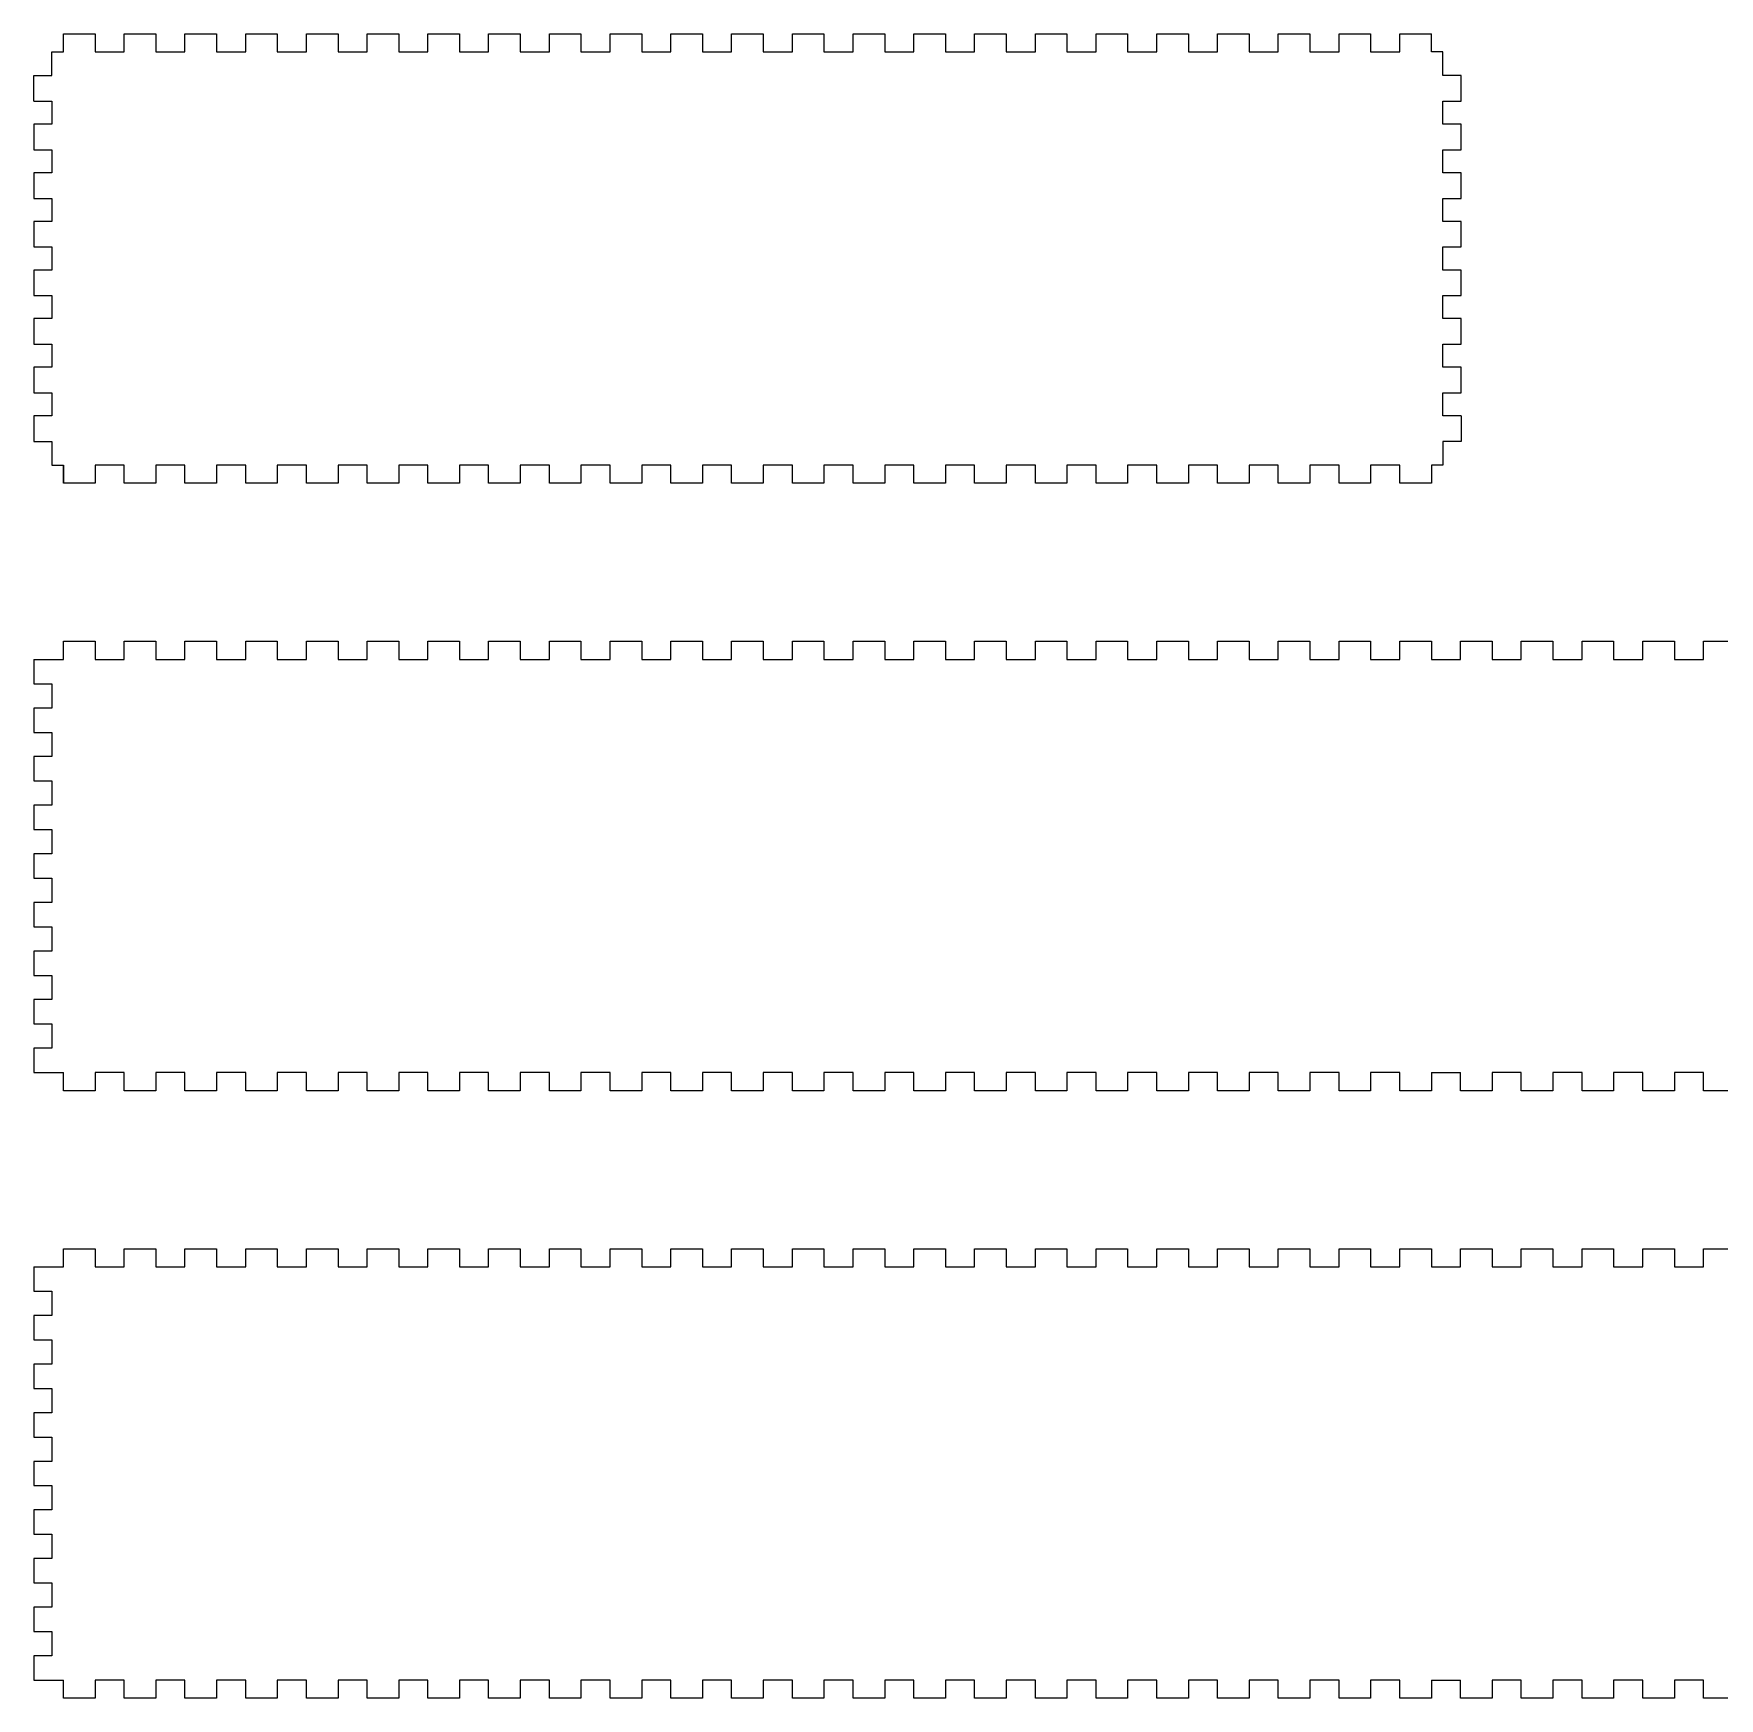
# Model space of a CAD drawing. Header units: millimetres. Extents: x 0 to 555, y 0 to 274.
# Drawn here: x 0 to 277.5, y 0 to 274 of the extents above; entities that cross this region are included whole.
import ezdxf

# ---------------------------------------------------------------- set-up
doc = ezdxf.new("R2010")
doc.units = ezdxf.units.MM
doc.layers.get('0').update_dxf_attribs({"linetype": 'CONTINUOUS', "lineweight": 0})

msp = doc.modelspace()

# ---------------------------------------------------------------- linework, layer by layer
for p, q in [((4.9, 271), (4.9, 274)), ((4.9, 274), (10.1, 274)), ((4.9, 271), (4.9, 274)), ((10.1, 274), (10.1, 271)), ((14.9, 271), (14.9, 274)), ((14.9, 274), (20.1, 274)), ((20.1, 274), (20.1, 271)), ((24.9, 271), (24.9, 274)), ((24.9, 274), (30.1, 274)), ((30.1, 274), (30.1, 271)), ((34.9, 271), (34.9, 274)), ((34.9, 274), (40.1, 274)), ((40.1, 274), (40.1, 271)), ((44.9, 271), (44.9, 274)), ((44.9, 274), (50.1, 274)), ((50.1, 274), (50.1, 271)), ((54.9, 271), (54.9, 274)), ((54.9, 274), (60.1, 274)), ((60.1, 274), (60.1, 271)), ((64.9, 271), (64.9, 274)), ((64.9, 274), (70.1, 274)), ((70.1, 274), (70.1, 271)), ((74.9, 271), (74.9, 274)), ((74.9, 274), (80.1, 274)), ((80.1, 274), (80.1, 271)), ((84.9, 271), (84.9, 274)), ((84.9, 274), (90.1, 274)), ((90.1, 274), (90.1, 271)), ((94.9, 271), (94.9, 274)), ((94.9, 274), (100.1, 274)), ((100.1, 274), (100.1, 271)), ((104.9, 271), (104.9, 274)), ((104.9, 274), (110.1, 274)), ((110.1, 274), (110.1, 271)), ((114.9, 271), (114.9, 274)), ((114.9, 274), (120.1, 274)), ((120.1, 274), (120.1, 271)), ((124.9, 271), (124.9, 274)), ((124.9, 274), (130.1, 274)), ((130.1, 274), (130.1, 271)), ((134.9, 271), (134.9, 274)), ((134.9, 274), (140.1, 274)), ((140.1, 274), (140.1, 271)), ((144.9, 271), (144.9, 274)), ((144.9, 274), (150.1, 274)), ((150.1, 274), (150.1, 271)), ((154.9, 271), (154.9, 274)), ((154.9, 274), (160.1, 274)), ((160.1, 274), (160.1, 271)), ((164.9, 271), (164.9, 274)), ((164.9, 274), (170.1, 274)), ((170.1, 274), (170.1, 271)), ((174.9, 271), (174.9, 274)), ((174.9, 274), (180.1, 274)), ((180.1, 274), (180.1, 271)), ((184.9, 271), (184.9, 274)), ((184.9, 274), (190.1, 274)), ((190.1, 274), (190.1, 271)), ((194.9, 271), (194.9, 274)), ((194.9, 274), (200.1, 274)), ((200.1, 274), (200.1, 271)), ((204.9, 271), (204.9, 274)), ((204.9, 274), (210.1, 274)), ((210.1, 274), (210.1, 271)), ((214.9, 271), (214.9, 274)), ((214.9, 274), (220.1, 274)), ((220.1, 274), (220.1, 271)), ((224.9, 271), (224.9, 274)), ((224.9, 274), (230.1, 274)), ((230.1, 271), (230.1, 274)), ((3, 267.1), (3, 271)), ((3, 271), (4.9, 271)), ((10.1, 271), (14.9, 271)), ((20.1, 271), (24.9, 271)), ((30.1, 271), (34.9, 271)), ((40.1, 271), (44.9, 271)), ((50.1, 271), (54.9, 271)), ((60.1, 271), (64.9, 271)), ((70.1, 271), (74.9, 271)), ((80.1, 271), (84.9, 271)), ((90.1, 271), (94.9, 271)), ((100.1, 271), (104.9, 271)), ((110.1, 271), (114.9, 271)), ((120.1, 271), (124.9, 271)), ((130.1, 271), (134.9, 271)), ((140.1, 271), (144.9, 271)), ((150.1, 271), (154.9, 271)), ((160.1, 271), (164.9, 271)), ((170.1, 271), (174.9, 271)), ((180.1, 271), (184.9, 271)), ((190.1, 271), (194.9, 271)), ((200.1, 271), (204.9, 271)), ((210.1, 271), (214.9, 271)), ((220.1, 271), (224.9, 271)), ((232, 271), (230.1, 271)), ((232, 267.1), (232, 271)), ((0, 262.9), (0, 267.1)), ((0, 267.1), (3, 267.1)), ((235, 267.1), (232, 267.1)), ((235, 262.9), (235, 267.1)), ((0, 262.9), (3, 262.9)), ((3, 262.9), (3, 259.1)), ((232, 259.1), (232, 262.9)), ((232, 262.9), (235, 262.9)), ((3, 259.1), (0, 259.1)), ((0, 259.1), (0, 254.9)), ((235, 259.1), (232, 259.1)), ((235, 254.9), (235, 259.1)), ((0, 254.9), (3, 254.9)), ((3, 254.9), (3, 251.1)), ((232, 251.1), (232, 254.9)), ((232, 254.9), (235, 254.9)), ((3, 251.1), (0, 251.1)), ((0, 251.1), (0, 246.9)), ((235, 251.1), (232, 251.1)), ((235, 246.9), (235, 251.1)), ((0, 246.9), (3, 246.9)), ((3, 246.9), (3, 243.1)), ((232, 243.1), (232, 246.9)), ((232, 246.9), (235, 246.9)), ((3, 243.1), (0, 243.1)), ((0, 243.1), (0, 238.9)), ((235, 243.1), (232, 243.1)), ((235, 238.9), (235, 243.1)), ((0, 238.9), (3, 238.9)), ((3, 238.9), (3, 235.1)), ((232, 235.1), (232, 238.9)), ((232, 238.9), (235, 238.9)), ((3, 235.1), (0, 235.1)), ((0, 235.1), (0, 230.9)), ((235, 235.1), (232, 235.1)), ((235, 230.9), (235, 235.1)), ((0, 230.9), (3, 230.9)), ((3, 230.9), (3, 227.1)), ((232, 227.1), (232, 230.9)), ((232, 230.9), (235, 230.9)), ((3, 227.1), (0, 227.1)), ((0, 227.1), (0, 222.9)), ((235, 227.1), (232, 227.1)), ((235, 222.9), (235, 227.1)), ((0, 222.9), (3, 222.9)), ((3, 222.9), (3, 219.1)), ((232, 219.1), (232, 222.9)), ((232, 222.9), (235, 222.9)), ((3, 219.1), (0, 219.1)), ((0, 219.1), (0, 214.9)), ((235, 219.1), (232, 219.1)), ((235, 214.9), (235, 219.1)), ((0, 214.9), (3, 214.9)), ((3, 214.9), (3, 211.1)), ((232, 211.1), (232, 214.9)), ((232, 214.9), (235, 214.9)), ((3, 211.1), (0, 211.1)), ((0, 211.1), (0, 206.9)), ((235, 211.1), (232, 211.1)), ((235, 211.1), (235, 206.9)), ((0, 206.9), (3, 206.9)), ((3, 206.9), (3, 203)), ((235, 206.9), (232, 206.9)), ((232, 206.9), (232, 203)), ((3, 203), (4.9, 203)), ((4.9, 200), (4.9, 203)), ((4.9, 203), (4.9, 200)), ((14.9, 203), (10.1, 203)), ((10.1, 203), (10.1, 200)), ((14.9, 200), (14.9, 203)), ((24.9, 203), (20.1, 203)), ((20.1, 203), (20.1, 200)), ((24.9, 200), (24.9, 203)), ((34.9, 203), (30.1, 203)), ((30.1, 203), (30.1, 200)), ((34.9, 200), (34.9, 203)), ((44.9, 203), (40.1, 203)), ((40.1, 203), (40.1, 200)), ((44.9, 200), (44.9, 203)), ((54.9, 203), (50.1, 203)), ((50.1, 203), (50.1, 200)), ((54.9, 200), (54.9, 203)), ((64.9, 203), (60.1, 203)), ((60.1, 203), (60.1, 200)), ((64.9, 200), (64.9, 203)), ((74.9, 203), (70.1, 203)), ((70.1, 203), (70.1, 200)), ((74.9, 200), (74.9, 203)), ((84.9, 203), (80.1, 203)), ((80.1, 203), (80.1, 200)), ((84.9, 200), (84.9, 203)), ((94.9, 203), (90.1, 203)), ((90.1, 203), (90.1, 200)), ((94.9, 200), (94.9, 203)), ((104.9, 203), (100.1, 203)), ((100.1, 203), (100.1, 200)), ((104.9, 200), (104.9, 203)), ((114.9, 203), (110.1, 203)), ((110.1, 203), (110.1, 200)), ((114.9, 200), (114.9, 203)), ((124.9, 203), (120.1, 203)), ((120.1, 203), (120.1, 200)), ((124.9, 200), (124.9, 203)), ((134.9, 203), (130.1, 203)), ((130.1, 203), (130.1, 200)), ((134.9, 200), (134.9, 203)), ((144.9, 203), (140.1, 203)), ((140.1, 203), (140.1, 200)), ((144.9, 200), (144.9, 203)), ((154.9, 203), (150.1, 203)), ((150.1, 203), (150.1, 200)), ((154.9, 200), (154.9, 203)), ((164.9, 203), (160.1, 203)), ((160.1, 203), (160.1, 200)), ((164.9, 200), (164.9, 203)), ((174.9, 203), (170.1, 203)), ((170.1, 203), (170.1, 200)), ((174.9, 200), (174.9, 203)), ((184.9, 203), (180.1, 203)), ((180.1, 203), (180.1, 200)), ((184.9, 200), (184.9, 203)), ((194.9, 203), (190.1, 203)), ((190.1, 203), (190.1, 200)), ((194.9, 200), (194.9, 203)), ((204.9, 203), (200.1, 203)), ((200.1, 203), (200.1, 200)), ((204.9, 200), (204.9, 203)), ((214.9, 203), (210.1, 203)), ((210.1, 203), (210.1, 200)), ((214.9, 200), (214.9, 203)), ((224.9, 203), (220.1, 203)), ((220.1, 203), (220.1, 200)), ((224.9, 200), (224.9, 203)), ((232, 203), (230.1, 203)), ((230.1, 203), (230.1, 200)), ((10.1, 200), (4.9, 200)), ((20.1, 200), (14.9, 200)), ((30.1, 200), (24.9, 200)), ((40.1, 200), (34.9, 200)), ((50.1, 200), (44.9, 200)), ((60.1, 200), (54.9, 200)), ((70.1, 200), (64.9, 200)), ((80.1, 200), (74.9, 200)), ((90.1, 200), (84.9, 200)), ((100.1, 200), (94.9, 200)), ((110.1, 200), (104.9, 200)), ((120.1, 200), (114.9, 200)), ((130.1, 200), (124.9, 200)), ((140.1, 200), (134.9, 200)), ((150.1, 200), (144.9, 200)), ((160.1, 200), (154.9, 200)), ((170.1, 200), (164.9, 200)), ((180.1, 200), (174.9, 200)), ((190.1, 200), (184.9, 200)), ((200.1, 200), (194.9, 200)), ((210.1, 200), (204.9, 200)), ((220.1, 200), (214.9, 200)), ((230.1, 200), (224.9, 200)), ((4.9, 171), (4.9, 174)), ((4.9, 174), (10.1, 174)), ((10.1, 174), (10.1, 171)), ((14.9, 171), (14.9, 174)), ((14.9, 174), (20.1, 174)), ((20.1, 174), (20.1, 171)), ((24.9, 171), (24.9, 174)), ((24.9, 174), (30.1, 174)), ((30.1, 174), (30.1, 171)), ((34.9, 171), (34.9, 174)), ((34.9, 174), (40.1, 174)), ((40.1, 174), (40.1, 171)), ((44.9, 171), (44.9, 174)), ((44.9, 174), (50.1, 174)), ((50.1, 174), (50.1, 171)), ((54.9, 171), (54.9, 174)), ((54.9, 174), (60.1, 174)), ((60.1, 174), (60.1, 171)), ((64.9, 171), (64.9, 174)), ((64.9, 174), (70.1, 174)), ((70.1, 174), (70.1, 171)), ((74.9, 171), (74.9, 174)), ((74.9, 174), (80.1, 174)), ((80.1, 174), (80.1, 171)), ((84.9, 171), (84.9, 174)), ((84.9, 174), (90.1, 174)), ((90.1, 174), (90.1, 171)), ((94.9, 171), (94.9, 174)), ((94.9, 174), (100.1, 174)), ((100.1, 174), (100.1, 171)), ((104.9, 171), (104.9, 174)), ((104.9, 174), (110.1, 174)), ((110.1, 174), (110.1, 171)), ((114.9, 171), (114.9, 174)), ((114.9, 174), (120.1, 174)), ((120.1, 174), (120.1, 171)), ((124.9, 171), (124.9, 174)), ((124.9, 174), (130.1, 174)), ((130.1, 174), (130.1, 171)), ((134.9, 171), (134.9, 174)), ((134.9, 174), (140.1, 174)), ((140.1, 174), (140.1, 171)), ((144.9, 171), (144.9, 174)), ((144.9, 174), (150.1, 174)), ((150.1, 174), (150.1, 171)), ((154.9, 171), (154.9, 174)), ((154.9, 174), (160.1, 174)), ((160.1, 174), (160.1, 171)), ((164.9, 171), (164.9, 174)), ((164.9, 174), (170.1, 174)), ((170.1, 174), (170.1, 171)), ((174.9, 171), (174.9, 174)), ((174.9, 174), (180.1, 174)), ((180.1, 174), (180.1, 171)), ((184.9, 171), (184.9, 174)), ((184.9, 174), (190.1, 174)), ((190.1, 174), (190.1, 171)), ((194.9, 171), (194.9, 174)), ((194.9, 174), (200.1, 174)), ((200.1, 174), (200.1, 171)), ((204.9, 171), (204.9, 174)), ((204.9, 174), (210.1, 174)), ((210.1, 174), (210.1, 171)), ((214.9, 171), (214.9, 174)), ((214.9, 174), (220.1, 174)), ((220.1, 174), (220.1, 171)), ((224.9, 171), (224.9, 174)), ((224.9, 174), (230.1, 174)), ((230.1, 174), (230.1, 171)), ((234.9, 171), (234.9, 174)), ((234.9, 174), (240.1, 174)), ((240.1, 174), (240.1, 171)), ((244.9, 171), (244.9, 174)), ((244.9, 174), (250.1, 174)), ((250.1, 174), (250.1, 171)), ((254.9, 171), (254.9, 174)), ((254.9, 174), (260.1, 174)), ((260.1, 174), (260.1, 171)), ((264.9, 171), (264.9, 174)), ((264.9, 174), (270.1, 174)), ((270.1, 174), (270.1, 171)), ((274.9, 171), (274.9, 174)), ((274.9, 174), (280.1, 174)), ((0, 171), (4.9, 171)), ((0, 171), (0, 167)), ((10.1, 171), (14.9, 171)), ((20.1, 171), (24.9, 171)), ((30.1, 171), (34.9, 171)), ((40.1, 171), (44.9, 171)), ((50.1, 171), (54.9, 171)), ((60.1, 171), (64.9, 171)), ((70.1, 171), (74.9, 171)), ((80.1, 171), (84.9, 171)), ((90.1, 171), (94.9, 171)), ((100.1, 171), (104.9, 171)), ((110.1, 171), (114.9, 171)), ((120.1, 171), (124.9, 171)), ((130.1, 171), (134.9, 171)), ((140.1, 171), (144.9, 171)), ((150.1, 171), (154.9, 171)), ((160.1, 171), (164.9, 171)), ((170.1, 171), (174.9, 171)), ((180.1, 171), (184.9, 171)), ((190.1, 171), (194.9, 171)), ((200.1, 171), (204.9, 171)), ((210.1, 171), (214.9, 171)), ((220.1, 171), (224.9, 171)), ((230.1, 171), (234.9, 171)), ((240.1, 171), (244.9, 171)), ((250.1, 171), (254.9, 171)), ((260.1, 171), (264.9, 171)), ((270.1, 171), (274.9, 171)), ((0, 167), (3, 167)), ((3, 167), (3, 163)), ((3, 163), (0, 163)), ((0, 163), (0, 159)), ((0, 159), (3, 159)), ((3, 159), (3, 155)), ((3, 155), (0, 155)), ((0, 155), (0, 151)), ((0, 151), (3, 151)), ((3, 151), (3, 147)), ((3, 147), (0, 147)), ((0, 147), (0, 143)), ((0, 143), (3, 143)), ((3, 143), (3, 139)), ((3, 139), (0, 139)), ((0, 139), (0, 135)), ((0, 135), (3, 135)), ((3, 135), (3, 131)), ((3, 131), (0, 131)), ((0, 131), (0, 127)), ((0, 127), (3, 127)), ((3, 127), (3, 123)), ((3, 123), (0, 123)), ((0, 123), (0, 119)), ((0, 119), (3, 119)), ((3, 119), (3, 115)), ((3, 115), (0, 115)), ((0, 115), (0, 111)), ((0, 111), (3, 111)), ((3, 111), (3, 107)), ((3, 107), (0, 107)), ((0, 107), (0, 103)), ((0, 103), (4.9, 103)), ((4.9, 100), (4.9, 103)), ((14.9, 103), (10.1, 103)), ((10.1, 103), (10.1, 100)), ((14.9, 100), (14.9, 103)), ((24.9, 103), (20.1, 103)), ((20.1, 103), (20.1, 100)), ((24.9, 100), (24.9, 103)), ((34.9, 103), (30.1, 103)), ((30.1, 103), (30.1, 100)), ((34.9, 100), (34.9, 103)), ((44.9, 103), (40.1, 103)), ((40.1, 103), (40.1, 100)), ((44.9, 100), (44.9, 103)), ((54.9, 103), (50.1, 103)), ((50.1, 103), (50.1, 100)), ((54.9, 100), (54.9, 103)), ((64.9, 103), (60.1, 103)), ((60.1, 103), (60.1, 100)), ((64.9, 100), (64.9, 103)), ((74.9, 103), (70.1, 103)), ((70.1, 103), (70.1, 100)), ((74.9, 100), (74.9, 103)), ((84.9, 103), (80.1, 103)), ((80.1, 103), (80.1, 100)), ((84.9, 100), (84.9, 103)), ((94.9, 103), (90.1, 103)), ((90.1, 103), (90.1, 100)), ((94.9, 100), (94.9, 103)), ((104.9, 103), (100.1, 103)), ((100.1, 103), (100.1, 100)), ((104.9, 100), (104.9, 103)), ((114.9, 103), (110.1, 103)), ((110.1, 103), (110.1, 100)), ((114.9, 100), (114.9, 103)), ((124.9, 103), (120.1, 103)), ((120.1, 103), (120.1, 100)), ((124.9, 100), (124.9, 103)), ((134.9, 103), (130.1, 103)), ((130.1, 103), (130.1, 100)), ((134.9, 100), (134.9, 103)), ((144.9, 103), (140.1, 103)), ((140.1, 103), (140.1, 100)), ((144.9, 100), (144.9, 103)), ((154.9, 103), (150.1, 103)), ((150.1, 103), (150.1, 100)), ((154.9, 100), (154.9, 103)), ((164.9, 103), (160.1, 103)), ((160.1, 103), (160.1, 100)), ((164.9, 100), (164.9, 103)), ((174.9, 103), (170.1, 103)), ((170.1, 103), (170.1, 100)), ((174.9, 100), (174.9, 103)), ((184.9, 103), (180.1, 103)), ((180.1, 103), (180.1, 100)), ((184.9, 100), (184.9, 103)), ((194.9, 103), (190.1, 103)), ((190.1, 103), (190.1, 100)), ((194.9, 100), (194.9, 103)), ((204.9, 103), (200.1, 103)), ((200.1, 103), (200.1, 100)), ((204.9, 100), (204.9, 103)), ((214.9, 103), (210.1, 103)), ((210.1, 103), (210.1, 100)), ((214.9, 100), (214.9, 103)), ((224.9, 103), (220.1, 103)), ((220.1, 103), (220.1, 100)), ((224.9, 100), (224.9, 103)), ((230.1, 103), (230.1, 100)), ((230.1, 103), (234.9, 103)), ((234.9, 100), (234.9, 103)), ((244.9, 103), (240.1, 103)), ((240.1, 103), (240.1, 100)), ((244.9, 100), (244.9, 103)), ((254.9, 103), (250.1, 103)), ((250.1, 103), (250.1, 100)), ((254.9, 100), (254.9, 103)), ((264.9, 103), (260.1, 103)), ((260.1, 103), (260.1, 100)), ((264.9, 100), (264.9, 103)), ((274.9, 103), (270.1, 103)), ((270.1, 103), (270.1, 100)), ((274.9, 100), (274.9, 103)), ((10.1, 100), (4.9, 100)), ((20.1, 100), (14.9, 100)), ((30.1, 100), (24.9, 100)), ((40.1, 100), (34.9, 100)), ((50.1, 100), (44.9, 100)), ((60.1, 100), (54.9, 100)), ((70.1, 100), (64.9, 100)), ((80.1, 100), (74.9, 100)), ((90.1, 100), (84.9, 100)), ((100.1, 100), (94.9, 100)), ((110.1, 100), (104.9, 100)), ((120.1, 100), (114.9, 100)), ((130.1, 100), (124.9, 100)), ((140.1, 100), (134.9, 100)), ((150.1, 100), (144.9, 100)), ((160.1, 100), (154.9, 100)), ((170.1, 100), (164.9, 100)), ((180.1, 100), (174.9, 100)), ((190.1, 100), (184.9, 100)), ((200.1, 100), (194.9, 100)), ((210.1, 100), (204.9, 100)), ((220.1, 100), (214.9, 100)), ((230.1, 100), (224.9, 100)), ((240.1, 100), (234.9, 100)), ((250.1, 100), (244.9, 100)), ((260.1, 100), (254.9, 100)), ((270.1, 100), (264.9, 100)), ((280.1, 100), (274.9, 100)), ((4.9, 71), (4.9, 74)), ((4.9, 74), (10.1, 74)), ((10.1, 74), (10.1, 71)), ((14.9, 71), (14.9, 74)), ((14.9, 74), (20.1, 74)), ((20.1, 74), (20.1, 71)), ((24.9, 71), (24.9, 74)), ((24.9, 74), (30.1, 74)), ((30.1, 74), (30.1, 71)), ((34.9, 71), (34.9, 74)), ((34.9, 74), (40.1, 74)), ((40.1, 74), (40.1, 71)), ((44.9, 71), (44.9, 74)), ((44.9, 74), (50.1, 74)), ((50.1, 74), (50.1, 71)), ((54.9, 71), (54.9, 74)), ((54.9, 74), (60.1, 74)), ((60.1, 74), (60.1, 71)), ((64.9, 71), (64.9, 74)), ((64.9, 74), (70.1, 74)), ((70.1, 74), (70.1, 71)), ((74.9, 71), (74.9, 74)), ((74.9, 74), (80.1, 74)), ((80.1, 74), (80.1, 71)), ((84.9, 71), (84.9, 74)), ((84.9, 74), (90.1, 74)), ((90.1, 74), (90.1, 71)), ((94.9, 71), (94.9, 74)), ((94.9, 74), (100.1, 74)), ((100.1, 74), (100.1, 71)), ((104.9, 71), (104.9, 74)), ((104.9, 74), (110.1, 74)), ((110.1, 74), (110.1, 71)), ((114.9, 71), (114.9, 74)), ((114.9, 74), (120.1, 74)), ((120.1, 74), (120.1, 71)), ((124.9, 71), (124.9, 74)), ((124.9, 74), (130.1, 74)), ((130.1, 74), (130.1, 71)), ((134.9, 71), (134.9, 74)), ((134.9, 74), (140.1, 74)), ((140.1, 74), (140.1, 71)), ((144.9, 71), (144.9, 74)), ((144.9, 74), (150.1, 74)), ((150.1, 74), (150.1, 71)), ((154.9, 71), (154.9, 74)), ((154.9, 74), (160.1, 74)), ((160.1, 74), (160.1, 71)), ((164.9, 71), (164.9, 74)), ((164.9, 74), (170.1, 74)), ((170.1, 74), (170.1, 71)), ((174.9, 71), (174.9, 74)), ((174.9, 74), (180.1, 74)), ((180.1, 74), (180.1, 71)), ((184.9, 71), (184.9, 74)), ((184.9, 74), (190.1, 74)), ((190.1, 74), (190.1, 71)), ((194.9, 71), (194.9, 74)), ((194.9, 74), (200.1, 74)), ((200.1, 74), (200.1, 71)), ((204.9, 71), (204.9, 74)), ((204.9, 74), (210.1, 74)), ((210.1, 74), (210.1, 71)), ((214.9, 71), (214.9, 74)), ((214.9, 74), (220.1, 74)), ((220.1, 74), (220.1, 71)), ((224.9, 71), (224.9, 74)), ((224.9, 74), (230.1, 74)), ((230.1, 74), (230.1, 71)), ((234.9, 71), (234.9, 74)), ((234.9, 74), (240.1, 74)), ((240.1, 74), (240.1, 71)), ((244.9, 71), (244.9, 74)), ((244.9, 74), (250.1, 74)), ((250.1, 74), (250.1, 71)), ((254.9, 71), (254.9, 74)), ((254.9, 74), (260.1, 74)), ((260.1, 74), (260.1, 71)), ((264.9, 71), (264.9, 74)), ((264.9, 74), (270.1, 74)), ((270.1, 74), (270.1, 71)), ((274.9, 71), (274.9, 74)), ((274.9, 74), (280.1, 74)), ((0, 71), (4.9, 71)), ((0, 71), (0, 67)), ((10.1, 71), (14.9, 71)), ((20.1, 71), (24.9, 71)), ((30.1, 71), (34.9, 71)), ((40.1, 71), (44.9, 71)), ((50.1, 71), (54.9, 71)), ((60.1, 71), (64.9, 71)), ((70.1, 71), (74.9, 71)), ((80.1, 71), (84.9, 71)), ((90.1, 71), (94.9, 71)), ((100.1, 71), (104.9, 71)), ((110.1, 71), (114.9, 71)), ((120.1, 71), (124.9, 71)), ((130.1, 71), (134.9, 71)), ((140.1, 71), (144.9, 71)), ((150.1, 71), (154.9, 71)), ((160.1, 71), (164.9, 71)), ((170.1, 71), (174.9, 71)), ((180.1, 71), (184.9, 71)), ((190.1, 71), (194.9, 71)), ((200.1, 71), (204.9, 71)), ((210.1, 71), (214.9, 71)), ((220.1, 71), (224.9, 71)), ((230.1, 71), (234.9, 71)), ((240.1, 71), (244.9, 71)), ((250.1, 71), (254.9, 71)), ((260.1, 71), (264.9, 71)), ((270.1, 71), (274.9, 71)), ((0, 67), (3, 67)), ((3, 67), (3, 63)), ((3, 63), (0, 63)), ((0, 63), (0, 59)), ((0, 59), (3, 59)), ((3, 59), (3, 55)), ((3, 55), (0, 55)), ((0, 55), (0, 51)), ((0, 51), (3, 51)), ((3, 51), (3, 47)), ((3, 47), (0, 47)), ((0, 47), (0, 43)), ((0, 43), (3, 43)), ((3, 43), (3, 39)), ((3, 39), (0, 39)), ((0, 39), (0, 35)), ((0, 35), (3, 35)), ((3, 35), (3, 31)), ((3, 31), (0, 31)), ((0, 31), (0, 27)), ((0, 27), (3, 27)), ((3, 27), (3, 23)), ((3, 23), (0, 23)), ((0, 23), (0, 19)), ((0, 19), (3, 19)), ((3, 19), (3, 15)), ((3, 15), (0, 15)), ((0, 15), (0, 11)), ((0, 11), (3, 11)), ((3, 11), (3, 7)), ((3, 7), (0, 7)), ((0, 7), (0, 3)), ((0, 3), (4.9, 3)), ((4.9, 0), (4.9, 3)), ((14.9, 3), (10.1, 3)), ((10.1, 3), (10.1, 0)), ((14.9, 0), (14.9, 3)), ((24.9, 3), (20.1, 3)), ((20.1, 3), (20.1, 0)), ((24.9, 0), (24.9, 3)), ((34.9, 3), (30.1, 3)), ((30.1, 3), (30.1, 0)), ((34.9, 0), (34.9, 3)), ((44.9, 3), (40.1, 3)), ((40.1, 3), (40.1, 0)), ((44.9, 0), (44.9, 3)), ((54.9, 3), (50.1, 3)), ((50.1, 3), (50.1, 0)), ((54.9, 0), (54.9, 3)), ((64.9, 3), (60.1, 3)), ((60.1, 3), (60.1, 0)), ((64.9, 0), (64.9, 3)), ((74.9, 3), (70.1, 3)), ((70.1, 3), (70.1, 0)), ((74.9, 0), (74.9, 3)), ((84.9, 3), (80.1, 3)), ((80.1, 3), (80.1, 0)), ((84.9, 0), (84.9, 3)), ((94.9, 3), (90.1, 3)), ((90.1, 3), (90.1, 0)), ((94.9, 0), (94.9, 3)), ((104.9, 3), (100.1, 3)), ((100.1, 3), (100.1, 0)), ((104.9, 0), (104.9, 3)), ((114.9, 3), (110.1, 3)), ((110.1, 3), (110.1, 0)), ((114.9, 0), (114.9, 3)), ((124.9, 3), (120.1, 3)), ((120.1, 3), (120.1, 0)), ((124.9, 0), (124.9, 3)), ((134.9, 3), (130.1, 3)), ((130.1, 3), (130.1, 0)), ((134.9, 0), (134.9, 3)), ((144.9, 3), (140.1, 3)), ((140.1, 3), (140.1, 0)), ((144.9, 0), (144.9, 3)), ((154.9, 3), (150.1, 3)), ((150.1, 3), (150.1, 0)), ((154.9, 0), (154.9, 3)), ((164.9, 3), (160.1, 3)), ((160.1, 3), (160.1, 0)), ((164.9, 0), (164.9, 3)), ((174.9, 3), (170.1, 3)), ((170.1, 3), (170.1, 0)), ((174.9, 0), (174.9, 3)), ((184.9, 3), (180.1, 3)), ((180.1, 3), (180.1, 0)), ((184.9, 0), (184.9, 3)), ((194.9, 3), (190.1, 3)), ((190.1, 3), (190.1, 0)), ((194.9, 0), (194.9, 3)), ((204.9, 3), (200.1, 3)), ((200.1, 3), (200.1, 0)), ((204.9, 0), (204.9, 3)), ((214.9, 3), (210.1, 3)), ((210.1, 3), (210.1, 0)), ((214.9, 0), (214.9, 3)), ((224.9, 3), (220.1, 3)), ((220.1, 3), (220.1, 0)), ((224.9, 0), (224.9, 3)), ((230.1, 3), (230.1, 0)), ((230.1, 3), (234.9, 3)), ((234.9, 0), (234.9, 3)), ((244.9, 3), (240.1, 3)), ((240.1, 3), (240.1, 0)), ((244.9, 0), (244.9, 3)), ((254.9, 3), (250.1, 3)), ((250.1, 3), (250.1, 0)), ((254.9, 0), (254.9, 3)), ((264.9, 3), (260.1, 3)), ((260.1, 3), (260.1, 0)), ((264.9, 0), (264.9, 3)), ((274.9, 3), (270.1, 3)), ((270.1, 3), (270.1, 0)), ((274.9, 0), (274.9, 3)), ((10.1, 0), (4.9, 0)), ((20.1, 0), (14.9, 0)), ((30.1, 0), (24.9, 0)), ((50.1, 0), (44.9, 0)), ((60.1, 0), (54.9, 0)), ((80.1, 0), (74.9, 0)), ((90.1, 0), (84.9, 0)), ((100.1, 0), (94.9, 0)), ((110.1, 0), (104.9, 0)), ((120.1, 0), (114.9, 0)), ((140.1, 0), (134.9, 0)), ((150.1, 0), (144.9, 0)), ((160.1, 0), (154.9, 0)), ((190.1, 0), (184.9, 0)), ((200.1, 0), (194.9, 0)), ((210.1, 0), (204.9, 0)), ((220.1, 0), (214.9, 0)), ((240.1, 0), (234.9, 0)), ((250.1, 0), (244.9, 0)), ((280.1, 0), (274.9, 0)), ((40.1, 0), (34.9, 0)), ((70.1, 0), (64.9, 0)), ((130.1, 0), (124.9, 0)), ((170.1, 0), (164.9, 0)), ((180.1, 0), (174.9, 0)), ((230.1, 0), (224.9, 0)), ((260.1, 0), (254.9, 0)), ((270.1, 0), (264.9, 0))]:
    msp.add_line(p, q)

doc.saveas('drawing.dxf')
